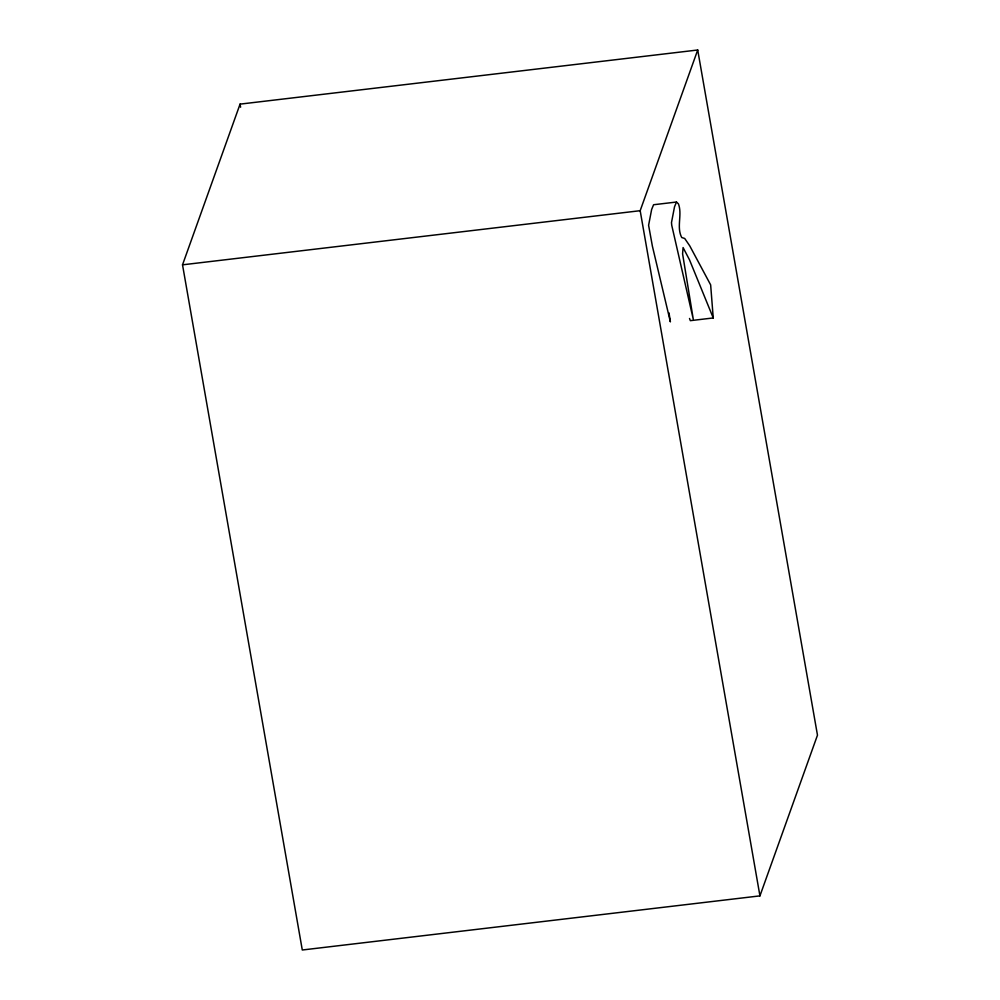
<?xml version="1.0" encoding="UTF-8"?>
<svg xmlns="http://www.w3.org/2000/svg" width="1000" height="1000" viewBox="0 0 1000 1000"><rect width="100%" height="100%" fill="white"/><g stroke="black" fill="none" stroke-linecap="round" stroke-linejoin="round"><path stroke-width="1.5" d="M182.525 264.825L240.062 104.125L697.712 50L817.475 735.175L759.938 895.875L302.288 950L182.525 264.825L640.175 210.7L697.712 50M713.238 317.95L710.65 284.887L689.737 245.837L684.7 238.475L681.737 237.525C676.225 227.05 682.525 214.825 678.45 203.9L676.475 202.037L674.525 206.775L671.488 222.575L671.737 225.3L693.263 319.175L682.588 253.85L683.088 247.562L689.5 259.837L713.238 317.95L690.35 320.662L689.513 318.475M676.475 202.037L653.587 204.737L651.637 209.488L648.6 225.275L652.4 246.213L670.375 321.875L669.013 312.875M640.175 210.7L759.938 895.875M240.062 104.125L240.6 107.2"/></g></svg>
